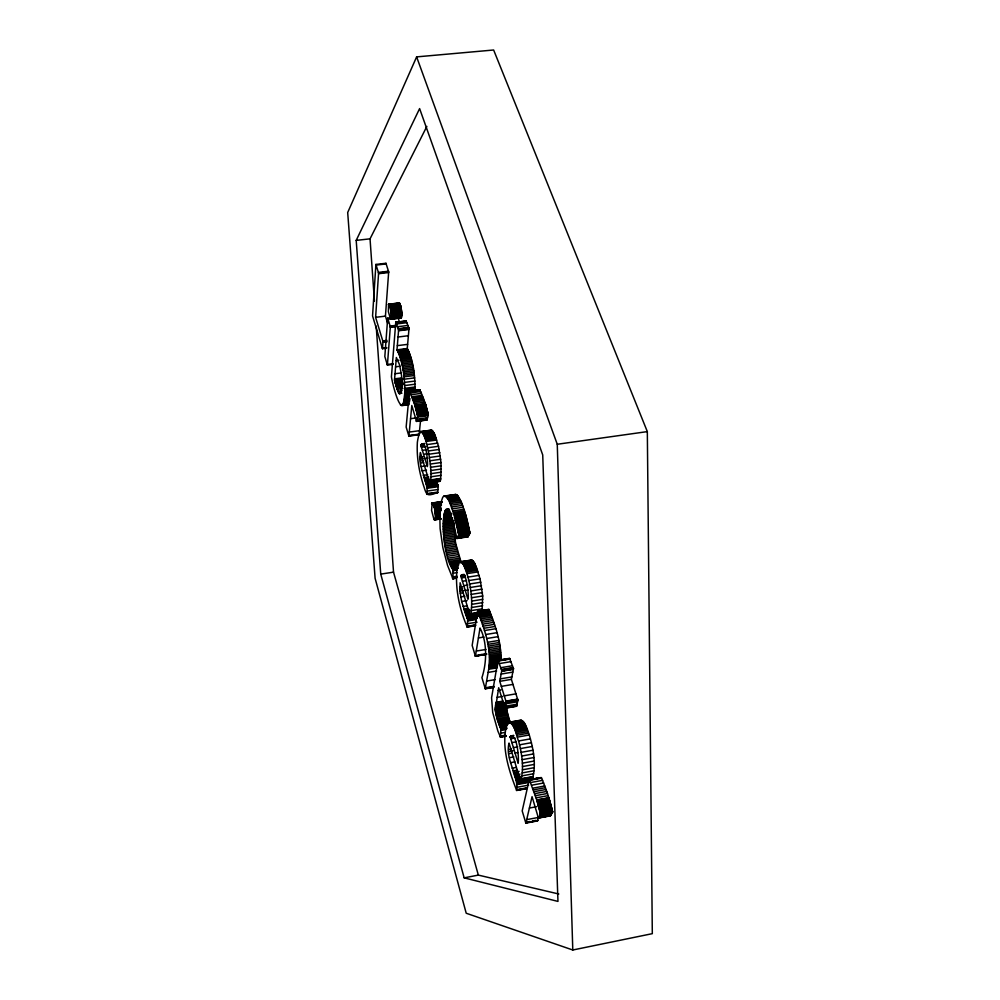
<?xml version="1.0" encoding="UTF-8"?>
<svg xmlns="http://www.w3.org/2000/svg" width="1000" height="1000" viewBox="0 0 1000 1000"><rect width="100%" height="100%" fill="white"/><g stroke="black" fill="none" stroke-linecap="round" stroke-linejoin="round"><path stroke-width="1.5" d="M399.288 302.913L388.537 304.288L388.375 311.737L390.588 319.2L401.325 317.825L401.238 308.412L399.913 303.762L398.65 303.325M455.737 494.438L444.275 496.037L442.788 497.137L440.8 503L439.762 512.762L440.112 528.65L442.875 547.712L447.525 565.363L452.987 578.85L453.013 569.738C437.713 550.612 441.812 466.475 456.875 538.513L467.95 536.838L469.913 533.188L466.05 515.925L461.375 501.95L456.887 494.938L455.188 494.45L453.663 495.562M435.55 516.663L434.525 508.125L432.15 503L431.562 510.35L433.938 519.362L435.087 519.675L435.55 516.663L440.1 515.988M482 611.85L482.713 595.988L480.062 578.8L474.725 563.325L472.35 560.375L470.225 560.662M493.663 687.362L485.275 688.787L488.675 669.262C491.875 649.275 484.663 629.562 477.6 611.175L488.913 609.362C495.262 625.462 501.425 642.337 500.875 659.887M475.487 625.737L467.238 627.075L467.713 619.312L461.65 601.5L459.988 591.138L460.125 582.762L470.325 616.188C473.438 601.838 470.8 584.975 466 570.725C464.562 567.663 463.837 563.188 460.387 561.775C455.8 563.088 459.625 571.763 453.013 570.05M404.787 391.325C404.575 377.3 403.325 362.562 396.987 349.825L398.638 329.675L395.775 322.238L406.125 320.975L409.025 328.4L407.262 348.525C413.7 361.2 414.938 375.962 415.087 389.975L404.787 391.325C403.338 424.888 393.025 387.15 391.413 376.775L395.775 322.238M390.8 319.275L391.275 311.637L388.825 304.075M450.312 563.975L461.112 562.312L455.475 542.688L453.9 521.912L443.125 523.513M516.688 790.475C518.663 774.475 504.913 759.762 509.012 743.062L520.575 780.975C524.338 768.888 521.925 753.525 518.562 740.975C516.287 736.513 514.412 719.163 507.025 723.725C500.838 745.575 508.475 769.725 516.688 790.475L526.838 788.612M427.125 494.425C428.387 480.213 417.463 467.3 420.4 452.525L429.588 482.65C435.188 478.125 422.575 406.562 417.375 442.2C416.45 457.525 419.263 472.887 424.162 487.375C426.625 495.588 427.4 496.475 437.612 492.488C438.575 488.375 438.188 484.663 436.1 481.163M500.525 737.125L500.925 728.962L497.013 718.737L495.3 709.587L498.688 687.75L504.988 708.263L516.625 706.25L517.875 700.062L511.388 679.362L513.488 668.587L509.6 658.337L497.962 660.275L491.587 697.763L492.688 712.45L497.875 731.05L500.5 737.15L506.2 736.137M532.487 778.737C536.388 764.3 533.438 749.013 529.275 734.987C527.4 731.075 524.85 716.825 518.65 721.688M425.925 483.4L440.213 481.275L440.938 475.375L441.012 462.537L438.537 446.275L434.188 433.275L432.075 430.438L430.55 430.363M387.713 323.488L385.438 316.125L388.675 271.887L385.962 263.275L375.9 264.438L372.55 315.912L382.463 348.738L386.7 348.2M382.463 348.738L382.975 341.587L375.613 317.325L378.587 273.062L375.9 264.438M385.913 263.925L385.962 263.275M390.588 317.812L387.688 318.163L384.825 356.55L387.4 365.087L393.088 364.363M387.4 365.087L390.337 326.763L387.688 318.163M394.513 380.012L396.35 357.5L399.625 364.925L401.613 375.938L401.538 388.963L400.688 393.175L399.625 393.975L397.788 391.238L394.5 380.037L403.137 378.9M419.963 389.762L409.462 391.1L406.15 427.062L408.888 436.112L419.125 434.663L420.588 420.262M408.9 436.062L411.812 405.5L416.512 421.413L427 420L428.25 414.613L425.387 403.812L414.875 405.175L409.475 391.025M419.862 390.087L425.387 403.775M421.025 445.95C425.513 435.662 428.462 464.1 427.325 466.575L421.025 445.95L424.038 445.4M516.938 782.013L528.587 779.887L529.05 780.837L528.9 782.425L517.263 784.562M416.512 421.413L417.7 416.037L414.875 405.213M460.938 576.35C466.012 567 469.338 596.9 467.95 599.275L460.938 576.35L465.087 575.575M444.275 496.037L446.512 497.038L449.012 500.75L453.85 513.713L458.775 534.862L456.875 538.513M486.413 654.125L475.425 656.237L480.012 628C487.2 641.675 487.038 662.237 481.925 677.663L485.275 688.787M518.075 763.05C519.4 759.4 516.75 730.938 510.175 736.988L518.062 762.95M504.988 708.263L506.188 702.075L499.787 681.338L501.788 670.55L497.962 660.275M510.15 737.113L513.088 736.462M525.887 823.088L532.062 796.65L538.425 818.062L550.475 815.8L552.663 812.025L548.888 797.862L536.8 800.062L529.275 779.55L522.188 810.913L525.862 823.125L537.6 820.888L538.425 817.438L526.688 819.638M541.15 777.75L520.575 780.975M538.425 818.062L540.562 814.225L536.812 800.1M456.987 569.312C455.025 588.875 459.45 609.05 467.238 627.075M416.625 56.887L347.688 212.512L375.1 578.263L466.213 913.238L572.788 950L652.312 933.662L647.325 431.613L493.638 50L416.625 56.887L557.263 444.263L572.788 950M510.25 736.787L513.3 736M356.2 240.387L419.613 108.6L542.725 454.963L557.962 901.413L464.162 877.85L380.737 574.113L356.2 240.387L370.037 238.837L426.85 126.4M431.863 503.2L441.575 501.788M464.162 877.85L478.338 875.1L558.8 894M539.1 808.288L551.213 806.025M539.275 808.938L551.375 806.675M539.45 809.625L551.562 807.362M539.6 810.2L551.712 807.938M539.712 810.65L551.825 808.388M539.837 811.112L551.95 808.85M539.95 811.587L552.062 809.325M540.062 812.062L552.188 809.788M540.163 812.463L552.275 810.2M540.25 812.837L552.375 810.562M540.337 813.175L552.45 810.9M540.388 813.413L552.5 811.137M540.487 813.875L552.612 811.6M540.562 814.225L552.688 811.963L540.475 814.438M540.413 814.55L552.525 812.275M540.163 814.987L552.275 812.725M539.35 816.425L551.438 814.163M539.75 817.038L542.762 816.475M538.612 817.738L550.75 815.325M538.375 817.913L550.562 815.65M525.625 822.312L530.013 821.488M532.938 820.938L535.862 820.387M525.988 822.663L537.7 820.45M525.763 822.763L537.65 820.65M535.413 795.7L547.475 793.462L548.875 797.825L536.8 800.075M536.112 797.862L548.175 795.625M536.95 800.562L549.038 798.312M537.1 801.062L549.188 798.825M537.263 801.612L549.35 799.375M537.425 802.175L549.513 799.925M537.6 802.763L549.688 800.512M537.775 803.375L549.862 801.125M537.95 804L550.037 801.75M538.125 804.625L550.212 802.375M538.288 805.263L550.388 803.012M538.462 805.9L550.562 803.637M529.375 808.05L536.788 806.675M538.638 806.525L550.737 804.275M538.8 807.138L550.9 804.875M538.95 807.688L551.05 805.425M530.562 782.537L542.562 780.35L547.475 793.462M517 787.288L528.612 785.15M531.638 785.212L543.65 783.012M516.763 789.712L526.912 787.85M516.475 790.088L526.875 788.2M516.562 790.275L526.85 788.413M532.775 788.162L544.8 785.95M533.413 789.875L545.45 787.663M534.062 791.688L546.112 789.475M534.725 793.637L546.788 791.413M513.325 772.463L519.125 771.413M513.8 773.9L518.138 773.1M522.188 772.913L534 770.763M514.237 775.2L520.037 774.15M514.663 776.413L519.025 775.612M521.812 775.888L533.6 773.75M515.075 777.5L520.875 776.45M515.462 778.5L519.812 777.712M515.812 779.4L520.175 778.6M521.287 778.737L533.05 776.587M521.213 779.038L532.975 776.888M516.15 780.2L520.513 779.4M521.112 779.5L532.875 777.35M521.062 779.762L532.812 777.613M521.013 779.938L532.775 777.8M516.438 780.9L532.725 777.987M520.913 780.312L532.663 778.162M520.825 780.638L532.612 778.325M516.712 781.5L532.513 778.637M529.25 779.625L541.312 777.537M529.188 779.925L541.175 777.625M517.062 782.275L528.7 780.138M529.462 779.963L541.438 777.775L542.562 780.35M529.612 780.312L541.587 778.125M517.25 782.65L528.9 780.512M517.413 782.962L529.05 780.837M517.413 783.1L529.062 780.975M517.375 783.5L529.012 781.375M517.337 783.85L528.975 781.725M522.1 759.663L533.962 757.525M510.538 762.675L514.875 761.888M522.362 763.162L534.225 761.025M512.025 768.2L516.362 767.425M522.463 766.562L534.312 764.412M512.837 770.9L517.175 770.113M522.4 769.825L534.237 767.675M519.55 744.812L531.413 742.7M513.375 747.638L517.75 746.85M508.625 749.475L511.512 748.962M520.4 748.587L532.275 746.462M508.725 751.525L513.062 750.75M508.913 753.65L511.8 753.125M515.025 753.037L517.95 752.513M521.112 752.35L532.987 750.225M509.487 757.675L513.825 756.9M521.688 756.038L533.55 753.913M515.788 732.188L527.6 730.1M500.575 736.038L504.85 735.288M503.05 736.05L505.887 735.537M516.325 733.688L528.15 731.612M500.55 736.612L504.825 735.85M500.3 736.762L506 735.763M500.412 736.963L506.1 735.95M510.737 735.95L513.65 735.438M510.575 736.188L513.575 735.55M510.438 736.438L513.413 735.8M516.862 735.275L528.688 733.175M510.213 736.875L513.162 736.263M517.438 737.087L529.275 734.987M510.675 738.838L515.05 738.062M518.562 740.975L530.413 738.875M511.838 742.625L516.213 741.85M497.85 721.425L509.237 719.438L510.3 722.438M498.225 722.562L509.613 720.562M498.575 723.562L509.975 721.575M508.338 722.362L520.975 720.138M509.338 722.4L521.487 720.263M498.9 724.438L508.875 722.688M507.45 723.1L522 720.525M510.825 723L522.537 720.938M499.2 725.188L507.75 723.688M511.35 723.538L523.088 721.488M499.475 725.8L508.038 724.3M499.738 726.388L506.875 725.138M511.887 724.212L523.638 722.15M499.988 726.95L507.125 725.7M512.438 725L524.188 722.938M500.213 727.45L505.925 726.45M500.387 727.85L506.112 726.85M500.538 728.162L506.262 727.163M512.987 725.925L524.75 723.85M500.625 728.337L506.337 727.337M500.775 728.65L506.5 727.65M500.925 728.962L506.637 727.962M500.938 729.087L506.662 728.075M513.55 726.975L525.325 724.9M500.925 729.463L506.637 728.45M500.9 729.837L506.625 728.825M500.875 730.387L505.163 729.638M514.113 728.15L525.9 726.087M514.675 729.425L526.475 727.35M500.725 733.2L505 732.45M515.237 730.775L527.038 728.7M495.288 707.562L503.825 706.087M505.387 706.2L517.038 704.188M495.275 708.25L505.225 706.525M495.275 708.938L505.225 707.212M509.162 706.888L512.062 706.375M505.075 707.825L516.737 705.675M495.3 709.587L516.65 706.075M495.325 710.238L506.7 708.263L506.675 707.625M495.375 710.863L506.7 708.263M495.438 711.488L506.75 708.888M495.513 712.113L506.887 710.138L506.812 709.513M495.613 712.738L506.975 710.775L506.887 710.138M495.712 713.388L507.088 711.413L509.237 719.438M495.825 714.013L507.2 712.05M495.962 714.663L507.325 712.688M496.225 715.8L507.587 713.812M496.587 717.225L507.962 715.25M497.013 718.737L508.387 716.75M497.45 720.163L508.837 718.175M504.263 695.85L515.925 693.85M496.812 697.412L502.537 696.425M495.9 702.312L503.038 701.087M505.9 701.15L517.587 699.137M495.75 703.138L502.887 701.912M505.975 701.375L517.65 699.362M506.112 701.825L517.8 699.8M495.625 703.925L504.188 702.45M506.188 702.075L517.875 700.062M506.163 702.212L517.85 700.2M506.112 702.475L517.788 700.462M506.075 702.638L517.762 700.625M495.525 704.688L504.075 703.213M495.438 705.438L503.988 703.962M505.863 703.787L517.525 701.775M495.375 706.162L503.913 704.688M495.325 706.875L503.862 705.4M499.787 681.338L511.388 679.362M485.45 687.8L493.85 686.375M486.512 688.05L489.312 687.575M485.35 688.337L493.75 686.912M485.238 688.688L493.7 687.163M501.337 686.375L512.962 684.4M498.113 690.375L500.988 689.887M488.862 668.1L497.4 666.675M488.675 669.262L497.2 667.837M500.725 667.712L512.413 665.75M501.425 669.575L513.112 667.613M501.525 669.862L513.225 667.9M488.137 672.4L496.637 670.975M501.7 670.325L513.4 668.363M501.788 670.55L513.488 668.587M501.75 670.75L513.45 668.787M501.688 671.087L513.375 669.112M501.65 671.263L513.35 669.287M501.138 674.062L512.8 672.1M486.625 681.062L495.062 679.638M500.238 678.9L511.863 676.925M489.325 654.488L500.763 652.6M489.412 656.038L500.85 654.137M489.475 657.537L500.913 655.638M489.5 658.988L500.925 657.087M489.487 660.413L500.913 658.512M489.45 661.787L509.688 658.55M497.9 660.612L509.538 658.675M498.162 660.8L509.812 658.863M498.225 660.975L509.875 659.038M489.387 663.112L497.938 661.688M489.288 664.4L497.837 662.975M499.2 663.6L510.863 661.65M489.175 665.662L497.713 664.225M489.025 666.9L497.562 665.462M487.55 642.312L499 640.425M487.962 644.35L499.412 642.463M488.275 646.137L499.725 644.25M488.562 647.887L500.012 646M476.275 651.062L486 649.45M488.812 649.6L500.262 647.712M489.012 651.275L500.462 649.375M489.188 652.913L500.637 651.012M479.363 654.862L482.137 654.4M475.513 655.7L486.587 653.863M475.337 655.95L486.562 654.05M475.438 656.15L486.512 654.312M483.75 628.312L495.163 626.45M484.462 630.562L495.875 628.7M485.637 634.538L497.062 632.675M478.4 637.95L484.012 637.038M486.688 638.525L498.125 636.65M466.875 617.6L477.887 615.825M479.513 616.05L490.85 614.225M467.113 618.1L478.125 616.325M467.312 618.525L476.95 616.975M467.425 618.737L477.062 617.188M467.575 619.05L477.225 617.487M480.025 617.425L491.375 615.6M467.7 619.862L475.962 618.538M467.688 620.25L475.95 618.913M467.638 620.938L475.9 619.6M480.588 618.95L491.95 617.112M481.175 620.588L492.55 618.75M467.463 623.713L477.088 622.163M481.788 622.325L493.162 620.487M467.3 626.263L475.538 624.925M471.062 625.875L473.812 625.438M467.275 626.65L475.513 625.312M482.425 624.188L493.812 622.35M467.075 626.775L475.5 625.538M483.075 626.188L494.475 624.338M471.65 604.362L482.837 602.587M462.962 606.462L467.075 605.812M471.525 607.513L482.688 605.737M463.713 608.938L467.825 608.275M464.15 610.312L469.637 609.438M464.562 611.575L470.05 610.7M471.262 610.612L482.413 608.825M464.95 612.712L469.075 612.062M488.975 609.513L477.575 611.287L472.163 645.438L475.425 656.237M477.525 611.638L489.075 609.763M465.325 613.763L469.45 613.1M477.8 611.675L489.137 609.888M470.875 613.625L477.825 612.513M478.188 612.612L489.5 610.788M465.688 614.712L477.762 612.9M470.737 614.5L477.688 613.387M466.025 615.562L470.15 614.9M470.7 614.8L477.638 613.688M470.662 614.987L477.612 613.875M478.587 613.663L489.925 611.85M470.625 615.188L477.575 614.075M470.55 615.575L477.537 614.275M466.337 616.325L477.463 614.637M470.45 616.025L477.425 614.8M470.325 616.188L477.337 615.1M479.038 614.8L490.375 612.987M466.625 617L477.625 615.237L477.337 614.562M470.812 590.938L482.038 589.175M460.188 593.175L462.912 592.75M471.225 594.375L482.438 592.612M460.712 596.925L464.812 596.275M471.5 597.762L482.713 595.988M461.65 601.5L467.125 600.638M471.637 601.1L482.837 599.325M461.413 577.875L465.55 577.238M467.962 577.1L479.175 575.35M462.438 581.225L466.575 580.575M468.85 580.55L480.062 578.8M469.625 583.987L480.838 582.238M463.787 585.65L467.938 585M459.825 587.2L462.562 586.775M459.875 589.138L462.612 588.7M470.275 587.475L481.5 585.712M459.988 591.138L464.087 590.5M465.25 590.425L468.025 589.987M451.175 565.975L458.9 564.788M463.113 564.2L474.237 562.487M451.562 566.838L458.325 565.8M463.587 565.05L474.725 563.325M451.912 567.6L457.325 566.775M464.075 566.013L475.225 564.3M452.225 568.263L457.638 567.425M452.5 568.8L457.925 567.975M464.562 567.075L475.725 565.363M452.7 569.175L458.125 568.337M452.812 569.362L456.875 568.737M453.013 569.738L457.075 569.1M465.05 568.212L476.213 566.487M453.013 570.487L457.075 569.862M453.013 570.737L457.075 570.112M465.538 569.425L476.7 567.688M466 570.725L477.188 568.987M453 573.25L457.062 572.625M466.475 572.087L477.663 570.363M466.962 573.638L478.15 571.9M461.413 574.987L464.237 574.425M461.35 575.125L464.1 574.7M461.225 575.425L464.038 574.85M452.987 576.862L457.05 576.225M461.125 575.675L463.925 575.15M461.062 575.875L463.85 575.35M460.988 576.1L465.163 575.337M452.425 578.013L455.525 577.562M452.562 578.237L457.188 577.525M452.688 578.438L456.075 577.812M452.837 578.663L456.075 578M452.925 578.775L456.075 578.263M447.137 554.45L457.887 552.812M447.675 556.237L458.425 554.587M448.263 558.125L459.025 556.475M448.812 559.837L459.588 558.188M449.35 561.388L460.125 559.738M449.85 562.762L460.637 561.112M459.975 561.825L471.45 560.075M380.737 574.113L393.525 572.15L478.338 875.1M459.575 562.025L471.887 560.163M459.188 562.35L472.35 560.375M460.2 562.6L472.812 560.725M462.163 562.9L473.275 561.2M450.763 565.037L458.475 563.85M462.638 563.488L473.75 561.788M457.15 538L468.237 536.325M456.962 538.35L468.137 536.512M444.188 540.975L454.913 539.362M444.45 542.638L455.175 541.013M444.75 544.3L455.475 542.688M445.062 546L455.8 544.375M445.425 547.675L456.15 546.05M445.8 549.362L456.538 547.737M446.213 551.062L456.95 549.425M446.662 552.75L457.4 551.112M443.075 526.575L453.837 524.975M456.7 524.55L467.825 522.888M456.938 525.588L468.062 523.925M443.088 528.125L453.837 526.525M457.163 526.575L468.3 524.913M443.125 529.688L453.875 528.075M457.375 527.513L468.5 525.85M457.562 528.425L468.7 526.763M443.2 531.25L453.938 529.65M457.738 529.275L468.875 527.612M457.9 530.075L469.038 528.413M443.288 532.837L454.025 531.225M458.05 530.837L469.188 529.175M458.1 531.075L469.237 529.4M458.188 531.512L469.312 529.837M443.413 534.438L454.15 532.825M458.3 532.125L469.425 530.45M458.4 532.7L469.538 531.025M458.5 533.212L469.625 531.538M458.575 533.638L469.7 531.975M443.562 536.062L454.3 534.45M458.638 534.012L469.762 532.337M458.663 534.212L469.8 532.537M458.725 534.562L469.862 532.888M458.775 534.862L469.913 533.188M458.663 535.138L469.9 533.25M443.75 537.688L454.475 536.075M458.488 535.475L469.613 533.812M457.775 536.812L468.888 535.138M443.95 539.325L454.675 537.712M456.75 537.825L459.525 537.413M444.4 512.85L449.825 512.05M435.475 514.288L440.012 513.612M435.5 514.788L440.05 514.125M453.45 512.4L464.538 510.763M444.162 513.875L450.938 512.875M435.538 515.288L440.075 514.612M435.55 515.763L440.087 515.087M435.562 516.225L440.1 515.55M443.938 515.037L452.062 513.837M453.85 513.713L464.938 512.075M435.55 517.075L440.087 516.4M435.525 517.463L440.062 516.8M443.738 516.325L451.463 515.188M454.225 515L465.325 513.362M435.5 517.837L440.037 517.175M435.462 518.2L440 517.525M435.412 518.525L439.95 517.863M435.363 518.825L439.9 518.15M435.312 519.087L439.837 518.413M443.562 517.725L451.287 516.575M435.238 519.312L439.963 518.475M454.588 516.3L465.688 514.663M435.163 519.513L441.213 518.612M434.2 519.725L441.125 518.775M434.462 519.925L441.037 518.913M443.413 519.138L452.663 517.762M454.938 517.575L466.05 515.925M443.288 520.562L452.537 519.188M455.275 518.837L466.388 517.188M455.6 520.075L466.712 518.425M443.2 522.025L453.975 520.425M455.887 521.25L467.013 519.6M456.175 522.375L467.3 520.725M443.088 525.037L453.85 523.438M456.438 523.475L467.562 521.825M448.363 499.575L459.375 497.975M432.15 503L441.213 501.675M449.012 500.75L460.025 499.137M431.775 503.338L441.712 501.9M431.625 503.7L442.25 501.962M431.55 503.938L441.987 502.25M433.05 503.8L442.125 502.488M433.2 504.087L440.763 502.975M433.338 504.4L440.9 503.3M449.663 502.075L460.7 500.462M433.488 504.762L441.05 503.65M433.638 505.15L441.2 504.038M433.787 505.575L441.35 504.462M433.938 506.037L441.512 504.938M450.325 503.562L461.375 501.95M434.1 506.55L440.15 505.662M434.25 507.075L440.3 506.188M434.387 507.6L440.45 506.712M450.988 505.188L462.038 503.575M434.525 508.125L440.588 507.25M434.65 508.663L440.712 507.775M434.762 509.212L440.825 508.325M434.812 509.462L440.875 508.575M451.65 506.95L462.713 505.337M434.888 509.825L440.95 508.938M434.988 510.4L441.05 509.513M435.087 510.962L441.15 510.075M446.2 509.3L448.925 508.9M445.863 509.575L448.587 509.175M452.312 508.85L463.387 507.225M435.175 511.538L441.238 510.65M445.538 509.975L448.263 509.575M435.25 512.1L439.8 511.438M445.225 510.513L449.312 509.913M435.325 512.663L439.862 512M444.938 511.175L449.012 510.575M435.375 513.225L439.925 512.55M444.663 511.95L450.087 511.15M452.975 510.887L464.062 509.25M435.425 513.763L439.975 513.088M427.362 488.225L437.863 486.712M427.262 491.062L437.738 489.55M427.163 493.625L437.625 492.113M426.863 494L429.85 493.562M432.837 493.125L437.575 492.925M426.975 494.188L437.612 492.488M427.038 494.312L437.6 492.713M443.762 496.238L456.3 494.613M444.625 496.4L456.388 494.65M445.925 496.525L456.887 494.938M446.512 497.038L457.488 495.45M447.125 497.725L458.1 496.125M447.238 497.863L458.212 496.275M447.738 498.562L458.725 496.962M423.212 475.375L427.688 474.738M423.862 477.537L428.338 476.9M430.312 476.887L440.938 475.375M424.25 478.775L428.738 478.137M424.625 479.9L429.113 479.25M430.025 480.012L440.625 478.488M424.975 480.913L429.462 480.262M429.988 480.35L440.588 478.837M429.925 480.863L440.525 479.338M425.312 481.825L440.487 479.637M429.862 481.362L440.462 479.85M429.837 481.575L440.438 480.05M429.812 481.775L440.4 480.262M425.625 482.663L440.363 480.462M429.5 482.337L440.337 480.65M429.7 482.45L440.288 480.938M429.588 482.65L440.238 481.138M426.2 484.062L436.688 482.562M426.45 484.637L436.95 483.137M426.688 485.15L437.175 483.65M426.887 485.575L437.388 484.075M427.062 485.938L437.562 484.438M427.163 486.112L437.663 484.613M427.3 486.362L437.8 484.862M427.425 486.587L437.925 485.075M427.425 486.712L437.938 485.2M427.413 487.137L437.912 485.625M427.4 487.5L437.9 485.988M430.05 460.763L440.737 459.263M420.625 462.975L423.6 462.562M557.263 444.263L647.325 431.613M430.337 464.038L441.012 462.537M421.138 466.575L425.6 465.95M430.5 467.312L441.175 465.8M422.013 470.838L426.488 470.213M430.55 470.55L441.213 469.038M430.487 473.725L441.125 472.212M427.85 447.75L438.537 446.275M422.375 450.337L426.875 449.712M428.55 450.938L439.237 449.45M423.587 454.325L428.113 453.688M429.162 454.188L439.85 452.7M420.225 457.137L423.212 456.712M429.663 457.463L440.35 455.975M420.3 459.05L423.275 458.625M424.9 458.612L427.925 458.188M420.425 461.012L423.413 460.588M423.562 434.725L434.188 433.275M424 435.637L434.625 434.188M424.425 436.613L435.062 435.163M424.85 437.663L435.5 436.2M425.275 438.812L435.925 437.35M425.7 440.037L436.35 438.575M426.15 441.475L436.812 440M421.575 444.012L424.65 443.475M421.512 444.162L424.525 443.738M421.413 444.45L424.475 443.888M421.35 444.613L424.363 444.2M421.3 444.775L424.312 444.363M421.213 445.112L424.263 444.538M421.15 445.337L424.188 444.812M424.125 445.037L421.087 445.562L424.075 445.275M427.05 444.588L437.725 443.113M421.45 447.325L425.95 446.7M409.275 432.075L419.525 430.675M420.363 431.625L431.287 430.138M420.012 431.8L431.675 430.225M421.5 431.887L432.075 430.438M421.887 432.212L432.475 430.763M422.3 432.663L432.9 431.213M422.713 433.225L433.312 431.775M408.95 435.562L419.175 434.162M408.8 435.85L419.15 434.4M423.137 433.913L433.75 432.463M415.85 408.6L426.375 407.188M415.975 409.075L426.512 407.675M416.112 409.562L426.637 408.162M416.238 410.037L426.763 408.638M416.362 410.513L426.887 409.1M416.475 410.938L427 409.525M416.587 411.388L427.125 409.975M416.712 411.9L427.25 410.487M416.85 412.425L427.388 411.012M416.962 412.875L427.5 411.463M417.05 413.225L427.587 411.812M417.137 413.575L427.675 412.163M417.225 413.95L427.775 412.537M417.312 414.312L427.863 412.9M417.388 414.637L427.938 413.225M417.463 414.925L428 413.512M417.525 415.188L428.062 413.775M417.562 415.375L428.1 413.963M417.65 415.75L428.188 414.338M417.7 416.112L428.25 414.613M417.65 416.312L428.2 414.888M417.625 416.463L428.162 415.05M417.488 417.088L428.013 415.675M410.55 418.688L416.45 417.887M417.038 419.1L427.55 417.688M416.375 420.825L427.163 419.338M416.613 420.962L427.113 419.55M416.488 421.312L427.05 419.787L426.488 417.738M404.5 396.938L408.9 396.35M411.962 396.712L422.425 395.325M404.375 398.288L408.762 397.713M412.413 397.875L422.887 396.5M404.225 399.538L410.075 398.762M412.875 399.15L423.363 397.762M404.05 400.688L409.9 399.913M403.862 401.712L409.712 400.938M413.363 400.525L423.85 399.137M403.65 402.612L409.5 401.838M413.862 402L424.363 400.613M403.425 403.4L407.812 402.812M403.188 404.075L409.025 403.3M400.375 404.888L408.762 403.85M400.737 405.25L408.488 404.3M414.363 403.562L424.875 402.175M402.375 405.4L408.338 404.55M401.438 405.65L409.025 404.725M414.988 405.55L425.5 404.15M415.1 405.913L425.613 404.513M415.213 406.325L425.737 404.925M415.337 406.75L425.85 405.35M415.462 407.188L425.975 405.788M415.588 407.65L426.112 406.25M415.725 408.113L426.25 406.712M395.65 384.487L402.85 383.55M395.788 385L403 384.062M395.938 385.525L403.15 384.588M396.1 386.087L401.863 385.325M396.275 386.65L402.038 385.9M404.738 385.562L415.062 384.212M396.45 387.25L402.212 386.5M396.637 387.863L402.4 387.113M397.1 389.35L402.875 388.6M404.8 388.325L415.112 386.975M404.8 389.837L415.112 388.488M397.788 391.238L402.125 390.662M398.438 392.638L401.325 392.262M409.45 391.312L420.037 389.913M409.438 391.463L420.15 390.125M399.05 393.55L401.95 393.175M404.75 392.762L409.162 392.188M410.387 392.938L420.825 391.562M404.688 394.188L409.1 393.612M404.6 395.575L409.012 395M411.15 394.712L421.6 393.325M403.175 370.387L413.525 369.062M403.438 372L413.787 370.662M395.025 373.738L400.8 372.987M403.675 373.612L414.012 372.287M403.888 375.238L414.237 373.9M404.075 376.85L414.425 375.513M394.6 378.837L401.812 377.9M394.525 380.15L403.212 379.225M394.625 380.538L401.825 379.6M404.325 379.2L414.663 377.863M394.663 380.725L401.863 379.8M394.712 380.925L401.912 380M394.8 381.275L402 380.35M394.913 381.688L402.113 380.75M395.012 382.113L402.212 381.175M395.125 382.55L402.325 381.613M395.25 383.013L402.45 382.075M395.375 383.488L402.575 382.55M404.575 382.4L414.9 381.062M395.513 383.975L402.713 383.038M399.95 356.763L410.262 355.45M400.337 358L410.65 356.688M400.763 359.462L411.087 358.15M396.1 360.538L399.012 360.175M401.163 360.95L411.5 359.625M401.55 362.463L411.887 361.15M387.45 364.475L393.137 363.75M401.925 364.012L412.262 362.7M402.262 365.575L412.612 364.263M395.588 366.8L399.938 366.25M402.6 367.175L412.938 365.85M402.9 368.775L413.237 367.45M397.325 345.65L407.612 344.363M382.512 348.125L386.75 347.6M396.987 349.825L407.262 348.525M397.287 350.312L407.562 349.025M397.612 350.925L407.9 349.625M397.987 351.637L408.275 350.35M398.3 352.312L408.6 351.025M398.612 353.05L408.913 351.75M398.938 353.85L409.237 352.55M399.263 354.725L409.562 353.425M399.6 355.688L409.913 354.387M398.638 329.675L409.025 328.4M398.612 329.975L409 328.7M398.575 330.312L408.975 329.025M398.537 330.775L408.925 329.487M398.025 337.013L408.375 335.725M382.775 340.925L387.025 340.4M382.975 341.587L385.812 341.238M382.938 342.225L387.188 341.7M391.45 317.45L401.712 316.2M391.388 318L401.637 316.75M387.9 318.837L390.8 318.488M391.3 318.463L401.55 317.213M390.25 318.825L393.162 318.463M396.087 318.113L401.037 318.025M390.337 318.95L401.45 317.562M390.513 319.137L401.325 317.825M395.763 322.325L406.175 321.112M395.737 322.575L406.262 321.325M395.725 322.775L406.312 321.438M396.45 323.975L406.812 322.7M390.138 326.087L395.95 325.375M390.337 326.763L396.163 326.05M390.3 327.4L396.112 326.688M397.512 326.737L407.887 325.462M398.312 328.787L408.7 327.512M398.4 329.025L408.787 327.738M398.512 329.312L408.9 328.038M398.612 329.588L409.012 328.3M388.537 304.288L399.538 303.15M388.425 304.55L399.637 303.275M389.475 304.65L399.725 303.425M389.562 304.825L399.825 303.587M389.65 305L399.913 303.762M389.75 305.2L400 303.975M389.837 305.425L400.1 304.2M389.938 305.675L400.2 304.438M390.025 305.95L400.288 304.713M390.125 306.225L400.387 305M390.225 306.537L400.487 305.3M390.312 306.85L400.588 305.613M390.4 307.162L400.675 305.925M390.5 307.5L400.763 306.262M390.575 307.838L400.85 306.6M390.662 308.175L400.938 306.938M390.75 308.538L401.012 307.3M390.825 308.913L401.1 307.663M390.9 309.275L401.175 308.038M390.962 309.65L401.238 308.412M391.037 310.038L401.312 308.8M391.1 310.438L401.375 309.188M391.163 310.837L401.438 309.587M391.225 311.238L401.5 309.988M391.275 311.637L401.55 310.4M391.337 312.062L401.613 310.825M391.375 312.488L401.65 311.238M391.425 312.9L401.688 311.65M391.45 313.3L401.725 312.062M391.488 313.7L401.75 312.45M391.512 314.088L401.775 312.85M391.525 314.475L401.8 313.238M391.538 314.85L401.812 313.612M391.55 315.225L401.812 313.975M375.613 317.325L385.438 316.125M391.55 315.575L401.812 314.337M391.55 315.925L401.812 314.688M391.538 316.275L401.8 315.025M391.512 316.613L401.775 315.363M391.5 316.95L401.75 315.7M376.1 265.087L386.163 263.925M378.375 272.4L388.475 271.238M378.587 273.062L388.675 271.887M378.537 273.7L388.625 272.538M440.213 481.275L440.012 480.613M398.05 317.6L399.412 321.95M467.95 536.838L467.738 535.625M506.975 710.775L507.088 711.413M370.037 238.837L374.438 301.137M376.188 326.062L393.525 572.15M477.362 617.762L467.713 619.312L477.375 617.888"/></g></svg>
